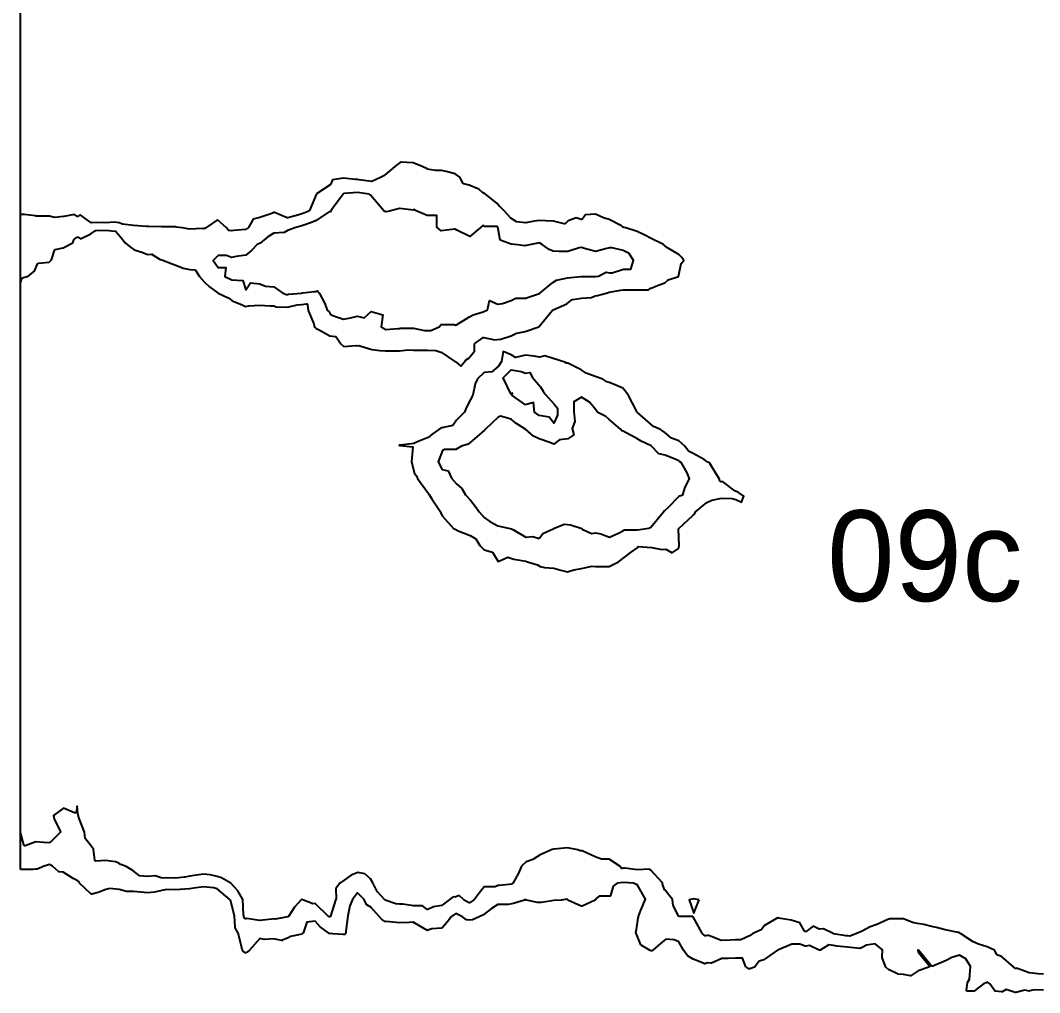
# Model space of a CAD drawing. Header units: millimetres. Extents: x 0 to 500, y 0 to 700.
# Drawn here: x 121 to 188.4, y 437 to 501.3 of the extents above; entities that cross this region are included whole.
import ezdxf
from ezdxf.enums import TextEntityAlignment as Align

# ---------------------------------------------------------------- set-up
doc = ezdxf.new("R2010")
doc.units = ezdxf.units.MM
doc.layers.add('CORTE', color=1, linetype='Continuous')
doc.layers.add('GRABADO', color=5, linetype='Continuous')

msp = doc.modelspace()

# ---------------------------------------------------------------- linework, layer by layer
at = {"layer": 'CORTE'}
msp.add_lwpolyline([(188.686, 437.158), (188.085, 437.192), (187.793, 437.105), (187.786, 437.103), (187.779, 437.102), (187.773, 437.102), (187.762, 437.102), (187.456, 437.171), (186.864, 437.001), (186.856, 436.999), (186.844, 436.998), (186.835, 437), (186.83, 437.001), (186.825, 437.002), (186.214, 437.207), (185.957, 437.052), (185.953, 437.05), (185.946, 437.047), (185.935, 437.044), (185.925, 437.043), (185.916, 437.043), (185.516, 437.083), (185.512, 437.083), (185.503, 437.085), (185.495, 437.088), (185.49, 437.091), (185.485, 437.094), (185.48, 437.097), (185.473, 437.103), (185.467, 437.109), (185.464, 437.113), (185.132, 437.579), (184.983, 437.692), (184.695, 437.567), (184.35, 437.29), (184.113, 437.101), (184.107, 437.097), (184.102, 437.094), (184.096, 437.091), (184.089, 437.089), (184.082, 437.087), (184.074, 437.086), (184.07, 437.085), (183.672, 437.085), (183.667, 437.086), (183.659, 437.087), (183.647, 437.09), (183.637, 437.095), (183.632, 437.099), (183.626, 437.103), (183.621, 437.108), (183.617, 437.112), (183.612, 437.118), (183.608, 437.125), (183.605, 437.133), (183.602, 437.14), (183.601, 437.147), (183.6, 437.155), (183.6, 437.162), (183.6, 437.167), (183.656, 437.642), (183.657, 437.65), (183.66, 437.656), (183.662, 437.663), (183.665, 437.669), (183.797, 437.89), (183.86, 438.725), (183.548, 439.24), (183.131, 439.471), (182.622, 439.33), (182.251, 439.128), (182.248, 439.126), (181.374, 438.745), (181.365, 438.742), (181.356, 438.741), (181.351, 438.74), (181.346, 438.74), (181.338, 438.741), (181.329, 438.743), (181.321, 438.745), (181.314, 438.748), (181.309, 438.751), (181.304, 438.755), (181.299, 438.759), (181.237, 438.814), (181.233, 438.818), (180.418, 439.797), (180.386, 439.816), (180.372, 439.774), (180.427, 439.642), (181.136, 438.791), (181.139, 438.787), (181.143, 438.78), (181.147, 438.772), (181.15, 438.765), (181.151, 438.76), (181.152, 438.751), (181.153, 438.744), (181.153, 438.738), (181.151, 438.729), (181.15, 438.723), (181.147, 438.715), (181.145, 438.709), (181.142, 438.704), (181.138, 438.698), (181.132, 438.691), (181.125, 438.685), (181.122, 438.682), (181.116, 438.678), (181.109, 438.675), (181.104, 438.673), (180.396, 438.43), (179.943, 438.12), (179.937, 438.116), (179.931, 438.113), (179.926, 438.111), (179.917, 438.109), (179.91, 438.108), (179.905, 438.108), (179.898, 438.108), (179.891, 438.109), (179.425, 438.195), (179.06, 438.228), (179.058, 438.228), (179.05, 438.23), (179.04, 438.233), (179.037, 438.235), (178.476, 438.504), (178.474, 438.505), (178.466, 438.509), (178.256, 438.686), (178.249, 438.692), (178.244, 438.698), (178.241, 438.702), (178.237, 438.711), (178.234, 438.717), (178.017, 439.326), (178.015, 439.332), (178.014, 439.34), (178.013, 439.347), (178.013, 439.353), (178.049, 439.822), (177.561, 440.224), (176.975, 440.136), (176.691, 439.979), (176.688, 439.977), (176.567, 439.927), (176.56, 439.924), (176.548, 439.922), (176.539, 439.921), (176.533, 439.921), (175.723, 439.998), (175.033, 440.064), (175.03, 440.064), (174.79, 440.104), (174.789, 440.104), (174.495, 440.163), (173.913, 439.814), (173.906, 439.811), (173.901, 439.809), (173.896, 439.807), (173.887, 439.806), (173.88, 439.805), (173.875, 439.805), (173.868, 439.806), (173.858, 439.807), (173.849, 439.81), (173.22, 440.112), (172.96, 440.065), (172.951, 440.064), (172.944, 440.065), (172.938, 440.066), (172.931, 440.067), (172.925, 440.069), (172.581, 440.207), (172.04, 440.207), (171.156, 439.821), (171.151, 439.819), (171.144, 439.818), (171.137, 439.816), (171.128, 439.816), (171.118, 439.816), (171.113, 439.817), (171.085, 439.797), (171.084, 439.796), (170.213, 439.186), (170.209, 439.184), (170.203, 439.18), (170.196, 439.177), (169.881, 439.083), (169.6, 438.699), (169.597, 438.694), (169.59, 438.687), (169.585, 438.683), (169.578, 438.678), (169.573, 438.676), (169.569, 438.674), (169.27, 438.567), (169.264, 438.566), (169.255, 438.564), (169.248, 438.563), (169.241, 438.563), (169.234, 438.564), (169.227, 438.566), (169.222, 438.567), (169.214, 438.57), (169.207, 438.574), (169.035, 438.681), (169.032, 438.684), (169.025, 438.689), (169.02, 438.695), (169.015, 438.701), (169.011, 438.708), (169.009, 438.712), (168.774, 439.275), (168.321, 439.275), (167.839, 439.247), (167.408, 439.247), (166.724, 438.948), (166.718, 438.946), (166.709, 438.944), (166.704, 438.943), (166.696, 438.942), (166.473, 438.963), (166.286, 438.911), (166.281, 438.91), (166.271, 438.908), (166.264, 438.908), (166.256, 438.909), (166.251, 438.91), (166.246, 438.911), (166.24, 438.913), (165.51, 439.205), (165.504, 439.208), (165.177, 439.404), (165.173, 439.407), (165.167, 439.412), (165.159, 439.42), (164.867, 439.812), (164.864, 439.816), (164.56, 440.349), (164.258, 440.488), (163.711, 440.527), (163.357, 440.252), (162.851, 439.797), (162.846, 439.793), (162.842, 439.791), (162.796, 439.764), (162.79, 439.761), (162.785, 439.76), (162.778, 439.757), (162.768, 439.756), (162.763, 439.756), (162.756, 439.756), (162.749, 439.757), (162.742, 439.758), (162.736, 439.76), (162.669, 439.786), (162.663, 439.789), (162.082, 440.137), (162.076, 440.141), (162.071, 440.145), (162.066, 440.15), (162.061, 440.157), (162.057, 440.163), (162.055, 440.168), (161.765, 440.862), (161.733, 440.939), (161.732, 440.944), (161.73, 440.951), (161.729, 440.958), (161.728, 440.964), (161.728, 440.97), (161.729, 440.976), (161.761, 441.179), (161.88, 441.946), (161.88, 441.948), (161.913, 442.096), (161.915, 442.101), (161.916, 442.104), (162.049, 442.447), (162.049, 442.448), (162.356, 443.184), (161.803, 444.151), (161.792, 444.146), (161.79, 444.145), (161.78, 444.142), (161.77, 444.14), (161.765, 444.14), (161.758, 444.14), (161.751, 444.141), (161.746, 444.142), (161.736, 444.145), (161.564, 444.228), (160.91, 444.28), (160.487, 444.229), (160.226, 444.041), (160.054, 443.42), (160.052, 443.415), (160.049, 443.409), (160.044, 443.4), (160.037, 443.391), (160.029, 443.384), (160.023, 443.379), (160.019, 443.377), (160.012, 443.373), (160.003, 443.37), (159.998, 443.369), (159.989, 443.367), (159.982, 443.367), (159.292, 443.367), (159.099, 443.213), (159.095, 443.21), (159.092, 443.208), (159.085, 443.205), (159.078, 443.202), (159.077, 443.202), (159.078, 443.197), (159.078, 443.19), (159.078, 443.184), (159.077, 443.177), (159.075, 443.169), (159.073, 443.163), (159.07, 443.156), (159.066, 443.148), (159.062, 443.143), (159.058, 443.139), (159.053, 443.133), (159.047, 443.129), (159.042, 443.125), (159.036, 443.122), (158.159, 442.722), (158.153, 442.719), (158.14, 442.716), (158.132, 442.715), (158.127, 442.715), (158.118, 442.716), (158.106, 442.719), (158.099, 442.722), (157.223, 443.122), (157.217, 443.125), (157.212, 443.129), (157.206, 443.133), (157.2, 443.139), (157.197, 443.142), (157.193, 443.148), (157.188, 443.157), (157.185, 443.163), (157.183, 443.169), (157.183, 443.171), (157.162, 443.171), (156.793, 443.116), (156.79, 443.115), (156.284, 443.089), (155.486, 442.964), (155.356, 442.951), (155.353, 442.95), (155.211, 442.95), (155.205, 442.951), (155.199, 442.952), (154.512, 443.117), (154.504, 443.118), (154.495, 443.123), (154.428, 443.159), (154.379, 443.126), (154.375, 443.124), (154.37, 443.121), (154.365, 443.119), (153.687, 442.916), (153.519, 442.865), (153.514, 442.864), (153.507, 442.863), (153.27, 442.834), (153.266, 442.834), (152.594, 442.834), (152.17, 442.551), (151.69, 442.179), (151.684, 442.174), (151.678, 442.171), (151.354, 442.011), (151.353, 442.011), (150.908, 441.814), (150.898, 441.811), (150.888, 441.809), (150.885, 441.809), (150.72, 441.801), (150.717, 441.801), (150.552, 441.809), (150.547, 441.809), (150.538, 441.811), (150.53, 441.814), (150.524, 441.816), (150.517, 441.82), (150.512, 441.823), (150.258, 442.014), (149.801, 442.242), (149.529, 442.024), (149.229, 441.664), (148.924, 441.298), (148.919, 441.292), (148.911, 441.286), (148.907, 441.283), (148.901, 441.279), (148.896, 441.277), (148.887, 441.273), (148.877, 441.271), (148.873, 441.271), (148.231, 441.222), (147.965, 441.121), (147.96, 441.119), (147.951, 441.117), (147.942, 441.116), (147.937, 441.116), (147.93, 441.117), (147.923, 441.118), (147.914, 441.12), (147.906, 441.124), (147.903, 441.126), (147.526, 441.352), (146.995, 441.655), (146.714, 441.64), (146.089, 441.604), (146.082, 441.604), (145.424, 441.679), (145.152, 441.695), (145.144, 441.696), (145.135, 441.699), (145.126, 441.703), (145.122, 441.705), (144.949, 441.809), (144.945, 441.811), (144.938, 441.817), (144.742, 442.024), (144.741, 442.024), (144.186, 442.645), (143.918, 442.796), (143.913, 442.8), (143.91, 442.802), (143.904, 442.807), (143.898, 442.814), (143.894, 442.82), (143.891, 442.825), (143.738, 443.147), (143.313, 443.593), (142.967, 443.152), (142.807, 442.744), (142.666, 442.066), (142.54, 441.058), (142.527, 440.953), (142.526, 440.949), (142.524, 440.944), (142.522, 440.938), (142.519, 440.931), (142.515, 440.925), (142.482, 440.876), (142.478, 440.869), (142.473, 440.865), (142.468, 440.86), (142.457, 440.853), (142.445, 440.848), (142.439, 440.846), (142.436, 440.845), (142.39, 440.838), (142.384, 440.838), (142.333, 440.838), (141.662, 440.891), (141.662, 440.891), (141.444, 440.912), (141.439, 440.912), (141.434, 440.914), (141.423, 440.917), (141.416, 440.921), (141.412, 440.924), (140.844, 441.344), (140.84, 441.347), (140.838, 441.35), (140.499, 441.719), (139.949, 441.659), (139.702, 440.941), (139.7, 440.936), (139.696, 440.929), (139.692, 440.921), (139.683, 440.912), (139.678, 440.907), (139.647, 440.884), (139.641, 440.88), (139.634, 440.876), (139.629, 440.874), (139.622, 440.872), (138.861, 440.702), (138.708, 440.631), (138.34, 440.458), (138.335, 440.455), (138.327, 440.453), (138.321, 440.452), (138.314, 440.451), (138.306, 440.451), (138.304, 440.451), (138.299, 440.451), (137.746, 440.562), (137.153, 440.503), (137.147, 440.503), (137.139, 440.503), (137.132, 440.504), (136.848, 440.584), (136.158, 439.805), (136.156, 439.802), (136.034, 439.691), (136.03, 439.688), (136.023, 439.683), (136.018, 439.68), (135.926, 439.64), (135.918, 439.637), (135.912, 439.635), (135.909, 439.635), (135.898, 439.633), (135.886, 439.635), (135.877, 439.636), (135.871, 439.638), (135.866, 439.64), (135.776, 439.684), (135.77, 439.687), (135.763, 439.692), (135.758, 439.697), (135.753, 439.702), (135.749, 439.707), (135.746, 439.713), (135.686, 439.822), (135.685, 439.826), (135.683, 439.83), (135.681, 439.836), (135.63, 440.07), (135.42, 440.938), (135.21, 441.293), (135.207, 441.298), (135.203, 441.307), (135.201, 441.315), (135.2, 441.324), (135.168, 442.067), (134.899, 443.115), (134.889, 443.139), (134.888, 443.141), (134.009, 443.855), (133.773, 443.919), (133.119, 443.986), (132.476, 443.898), (132.199, 443.86), (132.195, 443.86), (131.882, 443.849), (131.27, 443.789), (131.265, 443.789), (130.692, 443.808), (130.352, 443.757), (129.869, 443.648), (129.864, 443.648), (129.415, 443.609), (129.409, 443.609), (128.962, 443.647), (128.483, 443.688), (128.031, 443.688), (128.021, 443.69), (127.546, 443.814), (126.925, 443.879), (126.655, 443.825), (126.153, 443.625), (126.148, 443.623), (125.72, 443.52), (125.711, 443.519), (125.702, 443.519), (125.695, 443.52), (125.686, 443.522), (125.674, 443.526), (125.667, 443.53), (125.661, 443.534), (125.656, 443.539), (124.917, 444.248), (124.915, 444.25), (124.912, 444.254), (124.83, 444.361), (124.746, 444.405), (124.493, 444.538), (124.49, 444.539), (123.828, 444.958), (123.556, 444.992), (123.549, 444.993), (123.538, 444.997), (123.528, 445.001), (123.52, 445.007), (123.517, 445.009), (123.135, 445.352), (122.919, 445.482), (122.502, 445.343), (122.172, 445.179), (122.166, 445.176), (122.16, 445.174), (122.155, 445.173), (122.148, 445.172), (122.142, 445.172), (122.009, 445.172), (121.846, 445.137), (121.838, 445.136), (121.07, 445.136), (121.059, 445.137), (121.047, 445.141), (121.039, 445.145), (121.032, 445.149), (121.023, 445.157), (121.017, 445.164), (121.012, 445.17), (121.009, 445.175), (121.006, 445.181), (121.003, 445.19), (121.001, 445.197), (121, 445.203), (121, 445.208), (121, 446.183), (121, 452.433), (121, 454.41), (121, 461.21), (121, 461.21), (121, 461.21), (121, 461.743), (121, 466.139), (121, 468.076), (121, 469.054), (121, 470.027), (121, 470.992), (121, 471.814), (121, 472.771), (121, 476.049), (121, 476.987), (121, 478.621), (121, 479.438), (121, 480.362), (121, 481.28), (121, 482.091), (121, 482.505), (121, 483.618), (121, 484.525), (121, 486.66), (121, 486.661), (121, 487.033), (121, 487.526), (121, 488.145), (121, 489.088), (121, 491.473), (121, 494.964), (121, 496.695), (121, 497.506), (121, 498.083), (121, 499.129), (121, 504.808)], dxfattribs=at)
for points in [[(142.39, 489.859), (142.382, 489.84), (141.767, 489.023), (141.564, 488.732), (141.534, 488.646), (141.459, 488.659), (141.454, 488.658), (140.564, 488.061), (140.264, 487.934), (139.625, 487.721), (139.166, 487.583), (138.802, 487.464), (138.708, 487.424), (138.45, 487.284), (137.772, 487.239), (137.366, 486.994), (136.865, 486.582), (136.676, 486.482), (136.29, 486.077), (135.927, 485.787), (135.268, 485.698), (134.966, 485.626), (134.633, 485.746), (134.076, 485.746), (133.762, 485.423), (134.083, 484.961), (134.602, 484.961), (134.519, 484.365), (134.989, 484.154), (135.709, 484.1), (135.919, 483.493), (136.235, 483.949), (136.841, 483.888), (137.219, 483.737), (137.776, 483.692), (138.357, 483.274), (138.601, 483.173), (138.668, 483.171), (138.741, 483.189), (139.594, 483.269), (139.698, 483.283), (140.444, 483.379), (140.52, 483.379), (140.657, 483.412), (140.785, 483.249), (141.145, 482.581), (141.292, 482.141), (141.425, 482.035), (141.51, 481.852), (141.858, 481.713), (142.387, 481.555), (142.835, 481.622), (143.308, 481.748), (143.745, 481.631), (144.215, 482.054), (144.973, 481.826), (144.863, 481.027), (145.175, 480.867), (145.983, 480.936), (146.076, 480.926), (146.157, 480.959), (147.021, 480.959), (147.731, 480.799), (147.942, 480.799), (148.154, 480.786), (148.718, 481.046), (148.831, 481.181), (149.708, 481.181), (149.792, 481.143), (149.858, 481.172), (150.68, 481.666), (150.963, 481.836), (151.62, 482.032), (151.917, 482.151), (152.045, 482.769), (152.582, 482.527), (152.889, 482.574), (153.468, 482.783), (153.775, 482.93), (154.411, 482.93), (155.286, 483.229), (155.308, 483.235), (155.318, 483.248), (155.361, 483.271), (156.234, 483.969), (156.477, 484.115), (157.191, 484.286), (158.088, 484.358), (158.116, 484.364), (158.146, 484.368), (159.051, 484.368), (159.245, 484.393), (159.766, 484.643), (159.988, 484.61), (160.149, 484.61), (160.896, 484.854), (161.397, 484.854), (161.574, 485.421), (161.283, 485.886), (160.883, 486.078), (160.152, 486.253), (159.988, 486.253), (159.793, 486.224), (159.056, 486.028), (158.314, 486.225), (158.124, 486.276), (157.967, 486.255), (157.215, 486.009), (156.656, 486.009), (156.259, 486.049), (155.977, 486.161), (155.534, 486.48), (155.336, 486.599), (154.691, 486.47), (154.475, 486.418), (154.435, 486.418), (154.374, 486.399), (153.911, 486.469), (153.481, 486.508), (152.747, 486.779), (152.598, 487.619), (152.539, 487.681), (151.7, 487.681), (151.633, 487.743), (151.581, 487.716), (151.422, 487.596), (150.729, 487.002), (149.883, 487.437), (149.768, 487.497), (149.728, 487.504), (148.844, 487.385), (148.552, 487.619), (148.552, 488.405), (147.925, 488.405), (147.19, 488.699), (147.032, 488.794), (147.026, 488.745), (146.091, 488.87), (145.428, 488.693), (145.198, 488.647), (145.146, 488.655), (145.103, 488.665), (145.037, 488.711), (144.186, 489.732), (144.143, 489.755), (144.077, 489.807), (143.305, 489.919), (142.423, 489.855), (142.39, 489.859)], [(155.322, 467.027), (155.577, 467.376), (156.244, 467.667), (156.329, 467.713), (156.98, 467.974), (157.209, 467.961), (157.402, 467.939), (158.08, 467.713), (158.168, 467.647), (158.777, 467.373), (159.059, 467.401), (159.395, 467.334), (159.979, 467.134), (160.623, 467.41), (160.87, 467.549), (160.974, 467.616), (161.83, 467.616), (162.572, 467.718), (162.678, 467.766), (162.71, 467.788), (163.556, 468.803), (163.594, 468.856), (163.64, 468.89), (163.886, 469.112), (164.564, 469.809), (164.637, 469.865), (164.824, 469.928), (164.994, 470.438), (165.278, 470.984), (165.114, 471.378), (164.748, 472.036), (164.621, 472.101), (164.564, 472.176), (164.377, 472.271), (163.666, 472.538), (163.232, 472.636), (162.76, 473.145), (162.726, 473.165), (162.074, 473.47), (161.796, 473.657), (161.034, 474.057), (160.881, 474.131), (160.787, 474.161), (160.71, 474.264), (159.933, 474.929), (159.726, 475.107), (159.198, 475.368), (158.996, 475.651), (158.655, 476.06), (158.129, 476.376), (157.629, 476.075), (157.629, 475.429), (157.674, 474.78), (157.514, 474.311), (157.608, 473.898), (157.231, 473.626), (156.661, 473.558), (156.286, 473.27), (156.035, 473.39), (155.322, 473.634), (154.941, 473.809), (154.412, 474.257), (154.381, 474.28), (153.787, 474.655), (153.461, 474.931), (152.761, 475.129), (152.615, 475.051), (151.764, 474.257), (151.721, 474.227), (151.697, 474.201), (151.526, 474.057), (150.768, 473.395), (150.637, 473.28), (150.181, 473.135), (149.813, 472.914), (149.059, 472.914), (148.924, 472.86), (148.631, 472.098), (148.915, 471.606), (149.301, 471.503), (149.531, 471.021), (149.846, 470.644), (150.201, 470.339), (150.454, 469.914), (150.776, 469.576), (151.081, 469.164), (151.347, 468.805), (151.695, 468.429), (152.064, 468.164), (152.598, 467.873), (153.302, 467.719), (153.502, 467.682), (153.539, 467.652), (153.619, 467.61), (154.44, 467.116), (154.9, 467.172), (155.322, 467.027)]]:
    msp.add_lwpolyline(points, close=True, dxfattribs=at)
at = {"layer": 'GRABADO'}
msp.add_lwpolyline([(188.69, 438.226), (188.338, 438.24), (188.335, 438.24), (187.763, 438.314), (187.756, 438.315), (187.749, 438.317), (186.896, 438.61), (186.879, 438.601), (186.874, 438.599), (186.865, 438.596), (186.86, 438.595), (186.853, 438.594), (186.842, 438.594), (186.835, 438.594), (186.828, 438.596), (186.823, 438.597), (186.816, 438.6), (186.809, 438.604), (186.764, 438.631), (186.759, 438.634), (186.755, 438.637), (186.749, 438.643), (186.746, 438.647), (186.742, 438.652), (186.738, 438.659), (186.719, 438.696), (185.884, 439.42), (185.648, 439.483), (185.643, 439.484), (185.636, 439.487), (185.629, 439.491), (185.624, 439.495), (185.619, 439.499), (185.613, 439.506), (185.609, 439.511), (185.606, 439.514), (185.443, 439.797), (184.966, 440.016), (184.387, 440.199), (184.383, 440.201), (184.034, 440.364), (184.029, 440.366), (183.212, 440.903), (183.141, 440.949), (183.111, 440.966), (183.047, 440.985), (182.198, 441.155), (182.195, 441.156), (181.623, 441.316), (181.275, 441.381), (181.273, 441.381), (180.772, 441.494), (180.349, 441.576), (180.034, 441.625), (180.026, 441.626), (180.018, 441.629), (179.42, 441.877), (178.618, 441.877), (178.522, 441.868), (178.391, 441.835), (177.612, 441.473), (177.607, 441.471), (177.23, 441.355), (176.691, 441.067), (176.688, 441.065), (176.267, 440.897), (175.887, 440.739), (175.882, 440.738), (175.877, 440.736), (175.868, 440.734), (175.857, 440.734), (175.723, 440.747), (175.611, 440.758), (175.609, 440.758), (174.799, 440.893), (174.794, 440.894), (174.789, 440.896), (174.776, 440.901), (174.774, 440.902), (174.131, 441.21), (173.881, 441.184), (173.87, 441.184), (173.86, 441.186), (173.855, 441.187), (173.849, 441.19), (173.843, 441.192), (173.453, 441.396), (172.993, 441.051), (172.989, 441.049), (172.982, 441.045), (172.97, 441.041), (172.963, 441.04), (172.956, 441.039), (172.946, 441.039), (172.941, 441.039), (172.934, 441.04), (172.925, 441.043), (172.92, 441.045), (172.913, 441.049), (172.907, 441.053), (172.901, 441.058), (172.894, 441.064), (172.891, 441.069), (172.888, 441.073), (172.563, 441.609), (172.007, 441.787), (171.156, 441.923), (171.153, 441.923), (171.109, 441.934), (171.037, 441.896), (170.223, 441.436), (170.031, 441.164), (170.027, 441.159), (170.02, 441.153), (170.015, 441.149), (170.009, 441.144), (170.003, 441.141), (169.462, 440.9), (169.285, 440.783), (169.28, 440.78), (168.678, 440.499), (168.672, 440.497), (168.668, 440.496), (168.659, 440.494), (168.653, 440.494), (168.321, 440.494), (167.978, 440.477), (167.395, 440.449), (167.391, 440.449), (167.384, 440.45), (167.373, 440.452), (167.366, 440.454), (166.556, 440.765), (166.471, 440.771), (166.359, 440.748), (166.351, 440.747), (166.342, 440.747), (166.332, 440.749), (166.325, 440.751), (166.317, 440.753), (166.312, 440.756), (166.307, 440.758), (166.301, 440.763), (166.118, 440.909), (166.114, 440.913), (166.109, 440.918), (166.104, 440.924), (165.503, 442.006), (165.49, 442.024), (164.611, 442.024), (164.607, 442.024), (164.602, 442.025), (164.592, 442.027), (164.584, 442.03), (164.577, 442.033), (164.572, 442.037), (164.566, 442.041), (164.559, 442.048), (164.555, 442.052), (164.55, 442.059), (164.547, 442.065), (164.206, 442.749), (164.203, 442.756), (164.2, 442.765), (164.199, 442.771), (164.153, 443.159), (163.63, 443.786), (163.626, 443.79), (163.621, 443.798), (163.619, 443.803), (163.618, 443.806), (163.498, 444.134), (163.496, 444.141), (163.495, 444.149), (163.48, 444.268), (162.716, 445.101), (162.594, 445.154), (161.836, 445.125), (161.83, 445.125), (160.998, 445.222), (160.91, 445.229), (160.814, 445.217), (160.81, 445.217), (160.802, 445.217), (160.79, 445.219), (160.78, 445.222), (160.775, 445.224), (160.769, 445.227), (160.763, 445.231), (160.756, 445.237), (160.753, 445.241), (160.75, 445.244), (160.662, 445.357), (159.959, 445.83), (159.465, 445.83), (159.46, 445.83), (159.45, 445.831), (159.445, 445.833), (159.442, 445.833), (159.029, 445.99), (159.027, 445.99), (158.178, 446.366), (158.126, 446.378), (158.076, 446.37), (158.07, 446.369), (158.057, 446.369), (158.05, 446.37), (158.047, 446.371), (158.042, 446.372), (158.032, 446.375), (158.027, 446.378), (157.887, 446.453), (157.2, 446.571), (156.321, 446.495), (156.294, 446.493), (156.277, 446.487), (156.276, 446.486), (156.181, 446.454), (155.386, 446.108), (154.979, 445.841), (154.975, 445.839), (154.969, 445.836), (154.464, 445.65), (154.16, 445.369), (153.965, 444.902), (153.963, 444.898), (153.611, 444.264), (153.607, 444.257), (153.601, 444.251), (153.6, 444.249), (153.55, 444.2), (153.545, 444.195), (153.538, 444.191), (153.534, 444.188), (153.527, 444.185), (153.52, 444.182), (153.515, 444.181), (153.509, 444.18), (152.691, 444.09), (152.687, 444.09), (152.589, 444.09), (152.408, 444), (152.402, 443.997), (152.397, 443.996), (152.391, 443.994), (152.384, 443.993), (152.379, 443.993), (151.681, 443.993), (151.351, 443.568), (151.021, 443.143), (151.018, 443.14), (151.01, 443.132), (150.761, 442.953), (150.755, 442.949), (150.747, 442.945), (150.738, 442.942), (150.725, 442.939), (150.714, 442.939), (150.707, 442.94), (150.697, 442.942), (150.688, 442.946), (150.685, 442.947), (150.353, 443.123), (150.346, 443.126), (150.338, 443.132), (150.336, 443.134), (150.037, 443.416), (149.819, 443.326), (149.814, 443.325), (149.804, 443.322), (149.797, 443.321), (149.793, 443.321), (149.639, 443.326), (149.37, 443.13), (148.912, 442.78), (148.905, 442.775), (148.893, 442.769), (148.885, 442.766), (148.879, 442.765), (148.33, 442.675), (147.967, 442.506), (147.963, 442.505), (147.959, 442.503), (147.952, 442.502), (147.944, 442.501), (147.934, 442.501), (147.927, 442.502), (147.92, 442.503), (147.91, 442.506), (147.9, 442.511), (147.895, 442.515), (147.597, 442.734), (147.007, 442.734), (146.303, 442.85), (146.088, 442.839), (146.083, 442.839), (145.866, 442.861), (145.861, 442.862), (145.855, 442.863), (145.851, 442.865), (145.144, 443.119), (145.134, 443.122), (145.127, 443.125), (145.118, 443.131), (145.109, 443.137), (145.105, 443.141), (144.619, 443.67), (144.616, 443.673), (144.612, 443.679), (144.609, 443.685), (144.318, 444.266), (144.174, 444.519), (143.8, 444.864), (143.316, 444.953), (142.893, 444.777), (142.425, 444.445), (142.145, 444.247), (141.862, 443.879), (141.884, 443.189), (141.884, 443.183), (141.883, 443.175), (141.881, 443.169), (141.526, 442.06), (141.524, 442.055), (141.52, 442.046), (141.513, 442.037), (141.506, 442.029), (141.497, 442.022), (141.487, 442.016), (141.474, 442.011), (141.461, 442.009), (141.45, 442.009), (141.443, 442.01), (141.437, 442.011), (141.432, 442.013), (141.423, 442.016), (141.417, 442.02), (141.406, 442.026), (141.401, 442.029), (141.395, 442.034), (140.501, 442.892), (140.333, 442.876), (140.323, 442.876), (140.313, 442.878), (140.305, 442.88), (140.301, 442.882), (139.742, 443.118), (139.615, 443.15), (139.585, 443.131), (139.139, 442.659), (138.738, 442.041), (138.734, 442.036), (138.728, 442.029), (138.724, 442.025), (138.721, 442.023), (138.716, 442.019), (138.709, 442.015), (138.7, 442.011), (138.677, 442.005), (138.675, 442.005), (137.879, 441.862), (137.876, 441.861), (137.868, 441.861), (137.862, 441.861), (137.748, 441.872), (137.643, 441.867), (136.832, 441.759), (136.825, 441.758), (136.814, 441.759), (135.984, 441.906), (135.923, 441.881), (135.919, 441.879), (135.912, 441.877), (135.904, 441.876), (135.897, 441.876), (135.89, 441.876), (135.879, 441.878), (135.868, 441.882), (135.864, 441.883), (135.86, 441.886), (135.85, 441.892), (135.844, 441.897), (135.842, 441.9), (135.836, 441.907), (135.832, 441.912), (135.787, 441.989), (135.784, 441.994), (135.782, 442.001), (135.779, 442.009), (135.779, 442.014), (135.778, 442.018), (135.776, 442.067), (135.757, 442.142), (135.756, 442.146), (135.755, 442.152), (135.725, 443.168), (135.393, 443.725), (134.924, 444.243), (134.312, 444.588), (134.025, 444.669), (133.566, 444.785), (133.119, 444.834), (132.651, 444.766), (132.205, 444.701), (131.873, 444.629), (131.869, 444.628), (131.272, 444.568), (131.267, 444.568), (130.64, 444.589), (130.34, 444.579), (130.336, 444.579), (130.327, 444.58), (130.317, 444.582), (129.916, 444.722), (129.421, 444.674), (129.414, 444.673), (128.891, 444.723), (128.886, 444.724), (128.876, 444.726), (128.869, 444.729), (128.864, 444.731), (128.859, 444.735), (128.854, 444.738), (128.442, 445.078), (127.997, 445.345), (127.637, 445.468), (127.631, 445.471), (127.625, 445.474), (127.62, 445.477), (127.523, 445.552), (127.29, 445.641), (126.631, 445.734), (126.002, 445.69), (125.995, 445.69), (125.99, 445.69), (125.985, 445.691), (125.975, 445.694), (125.97, 445.696), (125.966, 445.698), (125.959, 445.702), (125.953, 445.706), (125.947, 445.711), (125.941, 445.717), (125.938, 445.722), (125.933, 445.729), (125.93, 445.737), (125.929, 445.74), (125.927, 445.747), (125.926, 445.754), (125.837, 446.497), (125.647, 446.762), (125.303, 447.175), (125.299, 447.181), (125.296, 447.186), (125.293, 447.191), (125.29, 447.2), (125.289, 447.205), (125.288, 447.21), (125.239, 447.618), (124.884, 448.513), (124.883, 448.515), (124.814, 448.728), (124.813, 448.733), (124.793, 448.84), (124.792, 448.843), (124.752, 449.327), (124.681, 448.941), (124.68, 448.937), (124.678, 448.929), (124.674, 448.922), (124.669, 448.912), (124.663, 448.906), (124.662, 448.904), (124.656, 448.898), (124.645, 448.89), (124.634, 448.885), (124.623, 448.882), (124.612, 448.881), (124.6, 448.881), (124.591, 448.883), (124.586, 448.884), (124.581, 448.886), (123.863, 449.189), (123.189, 448.714), (123.225, 448.501), (123.642, 447.667), (123.645, 447.658), (123.648, 447.647), (123.649, 447.636), (123.648, 447.628), (123.647, 447.62), (123.643, 447.608), (123.639, 447.599), (123.636, 447.594), (123.633, 447.59), (123.63, 447.586), (122.978, 446.934), (122.974, 446.932), (122.973, 446.93), (122.965, 446.925), (122.958, 446.922), (122.953, 446.919), (122.943, 446.917), (122.933, 446.915), (122.926, 446.915), (122.519, 446.936), (122.012, 446.961), (121.316, 446.717), (121.311, 446.716), (121.306, 446.715), (121.299, 446.715), (121.294, 446.715), (121.286, 446.715), (121.277, 446.717), (121.267, 446.721), (121.258, 446.725), (121.25, 446.73), (121.245, 446.735), (121.241, 446.738), (121.235, 446.746), (121.232, 446.751), (121.228, 446.757), (121.225, 446.766), (121.224, 446.77), (121.011, 447.599), (121.008, 447.605), (121.005, 447.611), (121.003, 447.617), (121.001, 447.624), (121, 447.63), (121, 447.636), (121, 455.222), (121, 455.222), (121, 455.818), (121, 460.731), (121, 462.896), (121, 463.989), (121, 463.989), (121, 465.076), (121, 466.154), (121, 467.073), (121, 468.143), (121, 471.807), (121, 472.855), (121, 474.681), (121, 475.594), (121, 476.627), (121, 477.652), (121, 478.559), (121, 479.022), (121, 480.266), (121, 481.28), (121, 483.952), (121.1, 484.232), (121.103, 484.238), (121.108, 484.247), (121.112, 484.253), (121.117, 484.258), (121.125, 484.266), (121.131, 484.27), (121.136, 484.272), (121.144, 484.276), (121.516, 484.388), (121.94, 484.727), (122.141, 485.21), (122.143, 485.214), (122.148, 485.224), (122.154, 485.231), (122.158, 485.235), (122.163, 485.239), (122.169, 485.244), (122.173, 485.246), (122.182, 485.251), (122.191, 485.254), (122.196, 485.255), (122.203, 485.256), (122.895, 485.304), (123.064, 485.471), (123.25, 486.097), (123.253, 486.104), (123.258, 486.113), (123.262, 486.119), (123.267, 486.124), (123.272, 486.129), (123.277, 486.133), (123.285, 486.138), (123.291, 486.141), (123.297, 486.143), (123.303, 486.144), (123.828, 486.263), (124.463, 486.596), (124.53, 486.786), (124.533, 486.792), (124.536, 486.798), (124.539, 486.803), (124.544, 486.809), (124.549, 486.814), (124.552, 486.817), (124.734, 486.962), (124.738, 486.965), (124.746, 486.97), (124.751, 486.972), (124.761, 486.976), (124.771, 486.978), (124.78, 486.979), (124.79, 486.978), (124.8, 486.976), (124.81, 486.972), (124.815, 486.97), (124.823, 486.965), (124.827, 486.962), (124.97, 486.848), (125.668, 487.192), (125.944, 487.387), (125.951, 487.391), (125.964, 487.396), (125.976, 487.398), (126.635, 487.428), (127.27, 487.369), (127.281, 487.367), (127.288, 487.365), (127.294, 487.362), (127.307, 487.354), (127.316, 487.345), (127.317, 487.343), (127.617, 486.983), (127.94, 486.596), (128.286, 486.306), (128.52, 486.132), (129.031, 485.986), (129.034, 485.985), (129.425, 485.829), (129.69, 485.842), (129.699, 485.842), (129.712, 485.839), (129.719, 485.837), (129.724, 485.835), (129.73, 485.832), (130.246, 485.501), (130.358, 485.475), (130.363, 485.473), (131.046, 485.207), (131.292, 485.111), (131.769, 484.925), (132.202, 484.83), (132.542, 484.806), (132.553, 484.804), (132.563, 484.8), (132.569, 484.797), (132.581, 484.79), (132.593, 484.778), (132.851, 484.365), (133.171, 483.999), (133.514, 483.685), (134.079, 483.273), (134.748, 482.966), (134.755, 482.962), (134.76, 482.958), (135.008, 482.755), (135.636, 482.513), (135.905, 482.389), (136.103, 482.435), (136.109, 482.436), (136.113, 482.436), (136.821, 482.468), (136.825, 482.468), (137.533, 482.436), (137.754, 482.426), (137.758, 482.425), (137.765, 482.424), (137.774, 482.422), (137.923, 482.36), (138.668, 482.333), (139.316, 482.494), (139.321, 482.495), (139.594, 482.521), (139.92, 482.562), (139.925, 482.562), (139.932, 482.562), (139.94, 482.561), (139.946, 482.56), (139.956, 482.557), (139.963, 482.553), (139.967, 482.551), (139.973, 482.547), (139.979, 482.542), (139.985, 482.536), (139.989, 482.53), (139.994, 482.522), (139.996, 482.517), (139.999, 482.512), (140.001, 482.503), (140.002, 482.496), (140.044, 482.116), (140.41, 481.238), (140.411, 481.234), (140.467, 481.023), (140.517, 480.97), (140.566, 480.937), (140.721, 480.863), (141.478, 480.435), (141.838, 480.397), (141.845, 480.396), (141.857, 480.392), (141.863, 480.389), (141.868, 480.386), (141.876, 480.381), (141.88, 480.377), (141.886, 480.371), (142.203, 479.923), (142.408, 479.735), (143.186, 479.807), (143.196, 479.807), (143.206, 479.805), (143.211, 479.804), (143.312, 479.772), (143.425, 479.793), (143.432, 479.794), (143.445, 479.794), (143.456, 479.791), (144.25, 479.537), (144.772, 479.475), (145.162, 479.46), (145.569, 479.46), (146.083, 479.441), (146.648, 479.524), (146.657, 479.525), (147.016, 479.493), (147.941, 479.493), (148.471, 479.47), (148.477, 479.469), (148.486, 479.467), (148.892, 479.335), (148.895, 479.333), (148.9, 479.331), (148.906, 479.327), (149.615, 478.825), (149.755, 478.744), (149.757, 478.743), (149.832, 478.694), (149.836, 478.692), (150.137, 478.442), (150.442, 478.808), (150.447, 478.815), (150.456, 478.822), (150.667, 478.967), (151.044, 479.42), (151.044, 479.876), (151.045, 479.882), (151.046, 479.888), (151.047, 479.894), (151.049, 479.902), (151.052, 479.907), (151.055, 479.912), (151.059, 479.919), (151.065, 479.926), (151.072, 479.932), (151.601, 480.318), (151.604, 480.321), (151.615, 480.326), (151.624, 480.329), (151.632, 480.332), (151.642, 480.332), (151.647, 480.332), (151.652, 480.332), (151.657, 480.331), (152.381, 480.18), (152.563, 480.206), (152.565, 480.206), (152.785, 480.222), (153.469, 480.445), (153.826, 480.621), (153.833, 480.623), (153.84, 480.626), (153.844, 480.626), (154.405, 480.726), (155.306, 481.047), (156.217, 482.139), (156.217, 482.139), (156.22, 482.143), (156.224, 482.148), (156.23, 482.154), (156.237, 482.158), (156.241, 482.161), (156.249, 482.165), (156.258, 482.168), (156.261, 482.168), (157.165, 482.568), (157.518, 482.836), (157.524, 482.84), (157.532, 482.844), (157.536, 482.846), (157.547, 482.849), (158.119, 482.923), (158.121, 482.923), (158.787, 482.98), (159.028, 483.077), (159.034, 483.079), (159.181, 483.111), (159.85, 483.28), (159.958, 483.321), (159.964, 483.323), (160.738, 483.472), (160.9, 483.494), (160.905, 483.494), (162.563, 483.494), (162.723, 483.596), (162.729, 483.599), (163.147, 483.776), (163.15, 483.778), (163.646, 483.937), (163.834, 484.131), (163.84, 484.138), (163.848, 484.143), (163.85, 484.144), (163.857, 484.148), (164.552, 484.376), (164.728, 485.223), (164.73, 485.229), (164.732, 485.235), (164.735, 485.242), (164.741, 485.251), (164.744, 485.254), (164.894, 485.434), (164.754, 485.621), (164.566, 485.824), (163.822, 486.27), (163.646, 486.385), (163.594, 486.419), (163.589, 486.423), (163.584, 486.428), (163.581, 486.43), (163.578, 486.434), (163.541, 486.484), (162.727, 486.884), (162.323, 487.103), (161.807, 487.346), (161.053, 487.582), (160.926, 487.611), (160.924, 487.611), (160.885, 487.621), (160.881, 487.623), (160.874, 487.626), (160.864, 487.632), (160.768, 487.71), (159.954, 488.144), (159.584, 488.243), (159.582, 488.243), (159.578, 488.245), (159.042, 488.486), (158.384, 488.436), (158.188, 488.172), (158.185, 488.168), (158.179, 488.162), (158.174, 488.158), (158.166, 488.153), (158.158, 488.149), (158.156, 488.148), (158.147, 488.145), (158.134, 488.143), (158.125, 488.143), (158.115, 488.144), (158.109, 488.146), (157.767, 488.249), (157.243, 488.039), (157.036, 487.857), (157.031, 487.853), (157.026, 487.849), (157.016, 487.844), (157.006, 487.841), (157.001, 487.84), (156.992, 487.839), (156.98, 487.839), (156.971, 487.84), (156.264, 488.02), (155.745, 488.058), (155.354, 488.072), (154.995, 488.021), (154.435, 487.919), (154.429, 487.919), (154.42, 487.919), (153.825, 487.984), (153.819, 487.984), (153.81, 487.987), (153.805, 487.989), (153.799, 487.991), (153.793, 487.995), (153.453, 488.226), (153.449, 488.229), (153.445, 488.232), (153.005, 488.714), (152.735, 488.976), (152.733, 488.978), (152.519, 489.224), (151.776, 489.819), (151.681, 489.889), (151.628, 489.899), (151.621, 489.901), (151.613, 489.905), (151.602, 489.91), (151.322, 490.153), (150.696, 490.404), (150.343, 490.488), (150.336, 490.49), (150.327, 490.494), (150.322, 490.497), (150.319, 490.499), (150.312, 490.504), (150.305, 490.511), (150.303, 490.513), (150.299, 490.519), (150.296, 490.525), (150.076, 490.938), (149.76, 491.158), (149.172, 491.306), (148.856, 491.386), (148.467, 491.386), (148.461, 491.387), (147.923, 491.475), (147.915, 491.477), (147.909, 491.48), (147.581, 491.641), (146.996, 491.885), (146.176, 491.928), (146.12, 491.912), (145.876, 491.734), (145.21, 491.168), (145.102, 491.065), (145.097, 491.06), (145.089, 491.055), (144.833, 490.922), (144.264, 490.653), (144.253, 490.649), (144.244, 490.648), (144.239, 490.647), (144.229, 490.647), (144.224, 490.648), (143.423, 490.764), (143.305, 490.781), (143.192, 490.773), (143.185, 490.773), (143.18, 490.774), (142.383, 490.876), (141.65, 490.751), (141.522, 490.457), (141.52, 490.453), (141.516, 490.447), (141.509, 490.438), (141.501, 490.431), (140.586, 489.832), (140.129, 488.735), (140.126, 488.729), (140.119, 488.718), (140.112, 488.711), (140.109, 488.709), (140.107, 488.707), (140.099, 488.701), (140.091, 488.698), (139.749, 488.553), (139.746, 488.552), (139.626, 488.512), (139.625, 488.511), (139.419, 488.45), (138.696, 488.251), (138.691, 488.25), (138.681, 488.249), (138.671, 488.249), (138.658, 488.25), (138.649, 488.253), (137.815, 488.597), (137.769, 488.594), (137.644, 488.533), (137.639, 488.531), (136.845, 488.266), (136.407, 488.149), (136.1, 487.617), (136.096, 487.61), (136.085, 487.599), (136.079, 487.594), (135.937, 487.493), (135.934, 487.491), (135.929, 487.489), (135.92, 487.485), (135.911, 487.483), (135.905, 487.482), (135.131, 487.398), (134.979, 487.381), (134.975, 487.38), (134.965, 487.38), (134.959, 487.381), (134.808, 487.406), (134.799, 487.408), (134.79, 487.413), (134.785, 487.415), (134.78, 487.418), (134.775, 487.423), (134.77, 487.427), (134.613, 487.602), (134.037, 488.12), (133.259, 487.595), (133.203, 487.548), (133.2, 487.546), (133.193, 487.541), (133.184, 487.537), (133.179, 487.535), (133.169, 487.533), (133.12, 487.53), (133.113, 487.53), (133.104, 487.531), (133.076, 487.538), (132.193, 487.497), (132.187, 487.497), (132.18, 487.497), (131.729, 487.581), (131.304, 487.637), (131.255, 487.642), (131.199, 487.651), (130.337, 487.651), (129.499, 487.683), (129.415, 487.677), (129.411, 487.677), (129.328, 487.68), (129.326, 487.68), (128.483, 487.736), (128.481, 487.736), (127.757, 487.833), (127.754, 487.833), (127.747, 487.835), (127.539, 487.918), (127.234, 487.967), (126.637, 487.907), (126.631, 487.907), (126.005, 487.938), (125.709, 487.924), (125.702, 487.924), (125.697, 487.925), (125.687, 487.926), (125.679, 487.93), (125.678, 487.93), (125.669, 487.934), (125.662, 487.939), (124.962, 488.456), (124.827, 488.348), (124.823, 488.344), (124.815, 488.339), (124.805, 488.335), (124.8, 488.334), (124.795, 488.333), (124.79, 488.332), (124.78, 488.331), (124.771, 488.332), (124.766, 488.333), (124.761, 488.334), (124.755, 488.335), (124.746, 488.339), (124.738, 488.344), (124.734, 488.348), (124.581, 488.47), (123.866, 488.327), (123.862, 488.327), (123.288, 488.269), (123.28, 488.268), (123.267, 488.27), (122.917, 488.349), (122.656, 488.368), (121.998, 488.368), (121.993, 488.369), (121.251, 488.473), (121.07, 488.473), (121.061, 488.475), (121.052, 488.477), (121.046, 488.479), (121.041, 488.482), (121.032, 488.486), (121.023, 488.494), (121.017, 488.501), (121.012, 488.507), (121.009, 488.513), (121.006, 488.518), (121.003, 488.526), (121.001, 488.535), (121, 488.541), (121, 488.546), (121, 489.045), (121, 492.946), (121, 494.881), (121, 495.788), (121, 496.432), (121, 497.602), (121, 503.949)], dxfattribs=at)
for points in [[(154.548, 465.492), (155.219, 465.297), (155.381, 465.193), (155.687, 465.107), (156.289, 465.077), (156.757, 464.937), (157.199, 464.831), (157.62, 464.972), (158.115, 465.057), (158.808, 465.205), (159.058, 465.177), (159.308, 465.191), (159.965, 465.191), (160.565, 465.486), (160.739, 465.631), (160.864, 465.716), (161.409, 466.137), (161.783, 466.399), (161.882, 466.517), (162.771, 466.435), (163.441, 466.311), (163.704, 466.34), (164.124, 466.095), (164.548, 466.373), (164.593, 466.542), (164.539, 467.679), (164.569, 467.703), (165.489, 468.547), (165.602, 468.651), (165.666, 468.804), (166.426, 469.412), (166.753, 469.568), (167.387, 469.695), (168.102, 469.671), (168.344, 469.615), (168.72, 469.441), (168.873, 469.839), (168.508, 470.076), (168.28, 470.192), (167.46, 470.798), (167.371, 470.786), (167.26, 470.875), (167.26, 470.959), (167.111, 471.202), (166.59, 472.036), (166.482, 472.095), (166.424, 472.136), (166.239, 472.254), (165.505, 472.663), (165.214, 472.813), (164.958, 473.153), (164.575, 473.497), (164.088, 473.664), (163.642, 474.047), (163.347, 474.249), (162.88, 474.441), (162.711, 474.591), (161.829, 475.375), (161.796, 475.417), (161.768, 475.478), (161.226, 476.5), (161.058, 476.745), (160.862, 476.98), (160.234, 477.244), (159.957, 477.36), (159.803, 477.406), (159.543, 477.582), (159.03, 477.755), (158.429, 477.981), (158.093, 478.182), (157.231, 478.626), (157.198, 478.633), (157.138, 478.626), (157.027, 478.693), (156.254, 478.935), (155.7, 479.108), (155.351, 479.037), (154.998, 479.097), (154.428, 479.159), (153.761, 479.014), (153.464, 479.192), (152.934, 479.404), (152.822, 478.734), (152.628, 478.442), (152.202, 478.059), (151.677, 478.01), (151.239, 477.606), (151.096, 477.262), (150.94, 476.512), (150.785, 476.233), (150.519, 475.716), (150.381, 475.384), (149.85, 474.859), (149.617, 474.514), (148.891, 474.35), (148.687, 474.251), (148.255, 473.93), (147.976, 473.723), (147.313, 473.458), (147.037, 473.312), (146.888, 473.29), (146.105, 473.218), (146.067, 473.202), (146.106, 473.186), (146.955, 473.104), (146.871, 472.099), (147.081, 471.343), (147.215, 471.182), (147.275, 471.015), (147.997, 470.004), (148.047, 469.954), (148.06, 469.899), (148.22, 469.649), (148.805, 468.79), (148.841, 468.673), (148.927, 468.518), (149.666, 467.705), (149.765, 467.648), (149.821, 467.634), (149.962, 467.55), (150.751, 467.234), (151.129, 467.017), (151.393, 466.58), (151.685, 466.28), (152.226, 466.125), (152.601, 465.511), (153.251, 465.795), (153.518, 465.703), (153.658, 465.671), (154.447, 465.542), (154.548, 465.492)], [(154.411, 475.867), (153.516, 476.511), (153.569, 476.652), (153.459, 476.614), (152.948, 477.665), (153.471, 478.203), (154.14, 478.088), (154.431, 477.972), (154.706, 478.027), (154.892, 477.693), (155.411, 477.069), (155.588, 476.787), (155.715, 476.584), (156.333, 475.899), (156.528, 475.665), (156.528, 475.428), (156.535, 475.192), (156.291, 474.672), (155.994, 475.068), (155.322, 475.163), (155.006, 475.386), (154.951, 476.04), (154.411, 475.867)], [(165.911, 443.133), (165.542, 443.201), (165.256, 443.135), (165.548, 442.26), (165.911, 443.133)]]:
    msp.add_lwpolyline(points, close=True, dxfattribs=at)

# ---------------------------------------------------------------- texts
msp.add_text('09c', height=6, dxfattribs=at).set_placement((180.845, 465.895), align=Align.MIDDLE_CENTER)

doc.saveas('drawing.dxf')
